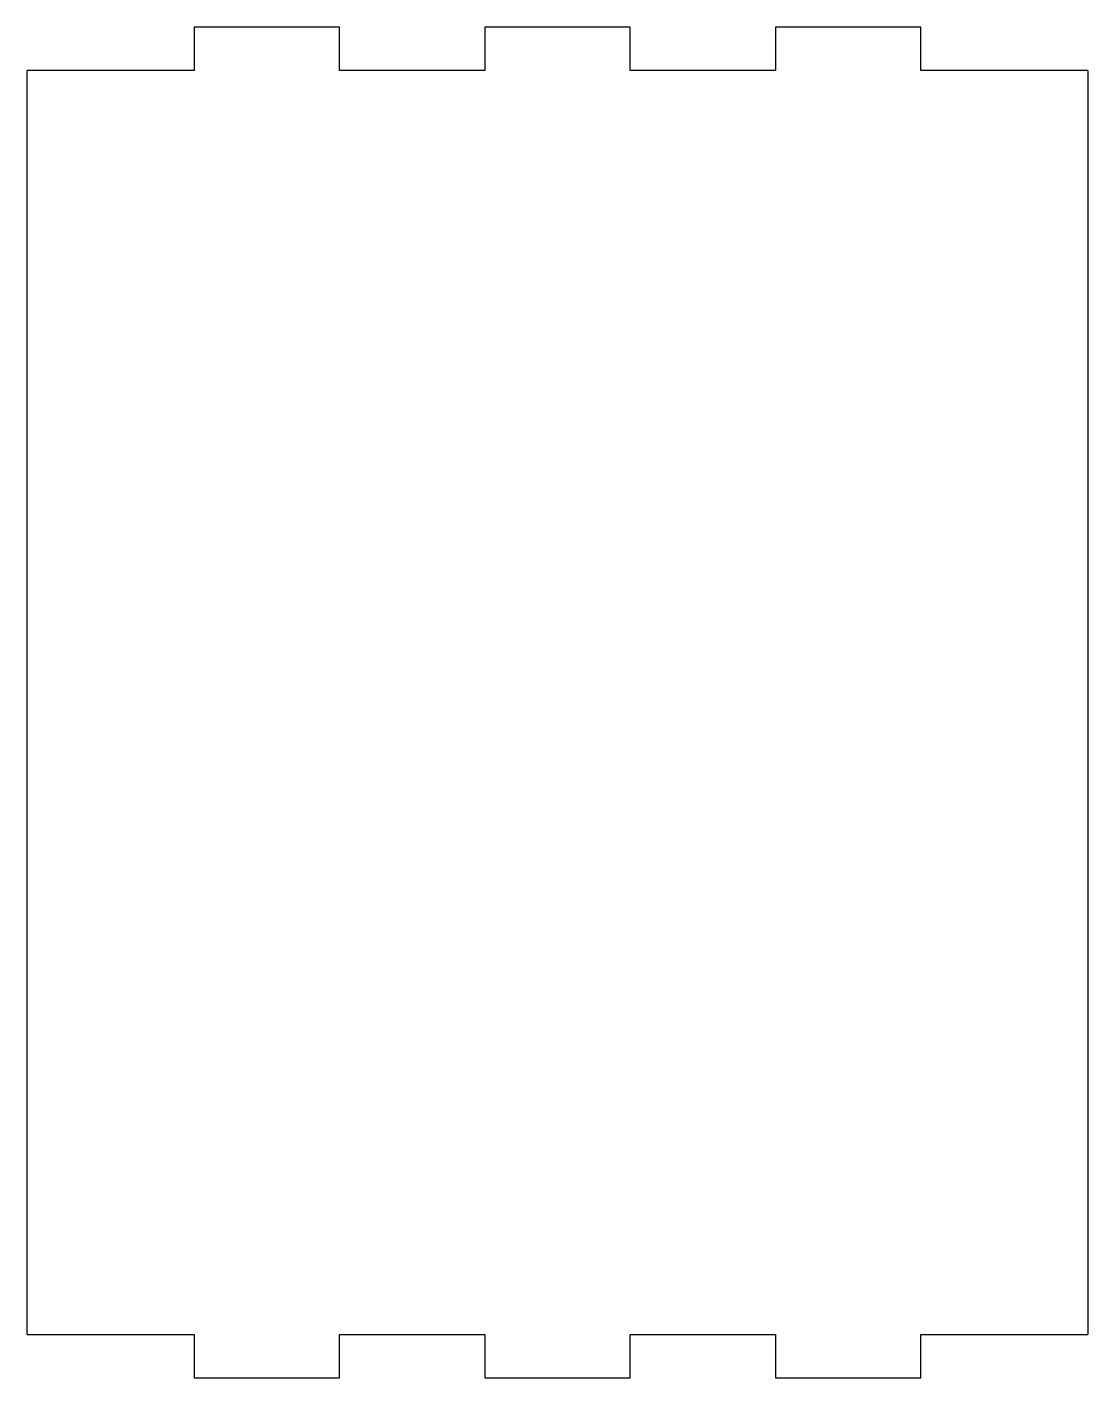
# Model space of a CAD drawing. Extents: x -10.1 to 62.9, y -74 to 19.
import ezdxf

# ---------------------------------------------------------------- set-up
doc = ezdxf.new("R2010")
doc.units = 0
doc.header["$MEASUREMENT"] = 0
doc.layers.add('2D', color=7, linetype='CONTINUOUS')

# ---------------------------------------------------------------- blocks, each defined once
blk = doc.blocks.new('SHAPE2DVIEW003')
at = {"layer": '2D', "color": 1}
for p, q in [((1.4, 19), (1.4, 16)), ((11.4, 19), (1.4, 19)), ((11.4, 16), (11.4, 19)), ((21.4, 19), (21.4, 16)), ((31.4, 19), (21.4, 19)), ((31.4, 16), (31.4, 19)), ((41.4, 19), (41.4, 16)), ((51.4, 19), (41.4, 19)), ((51.4, 16), (51.4, 19)), ((-10.1, -71), (-10.1, 16)), ((1.4, 16), (-10.1, 16)), ((21.4, 16), (11.4, 16)), ((41.4, 16), (31.4, 16)), ((62.9, 16), (51.4, 16)), ((62.9, 16), (62.9, -71)), ((-10.1, -71), (1.4, -71)), ((1.4, -71), (1.4, -74)), ((11.4, -71), (21.4, -71)), ((11.4, -74), (11.4, -71)), ((21.4, -71), (21.4, -74)), ((31.4, -71), (41.4, -71)), ((31.4, -74), (31.4, -71)), ((41.4, -71), (41.4, -74)), ((51.4, -71), (62.9, -71)), ((51.4, -74), (51.4, -71)), ((1.4, -74), (11.4, -74)), ((21.4, -74), (31.4, -74)), ((41.4, -74), (51.4, -74))]:
    blk.add_line(p, q, dxfattribs=at)

msp = doc.modelspace()

# ---------------------------------------------------------------- block references
at = {"layer": '2D', "color": 1}
msp.add_blockref('SHAPE2DVIEW003', (0, 0), dxfattribs=at)

doc.saveas('drawing.dxf')
